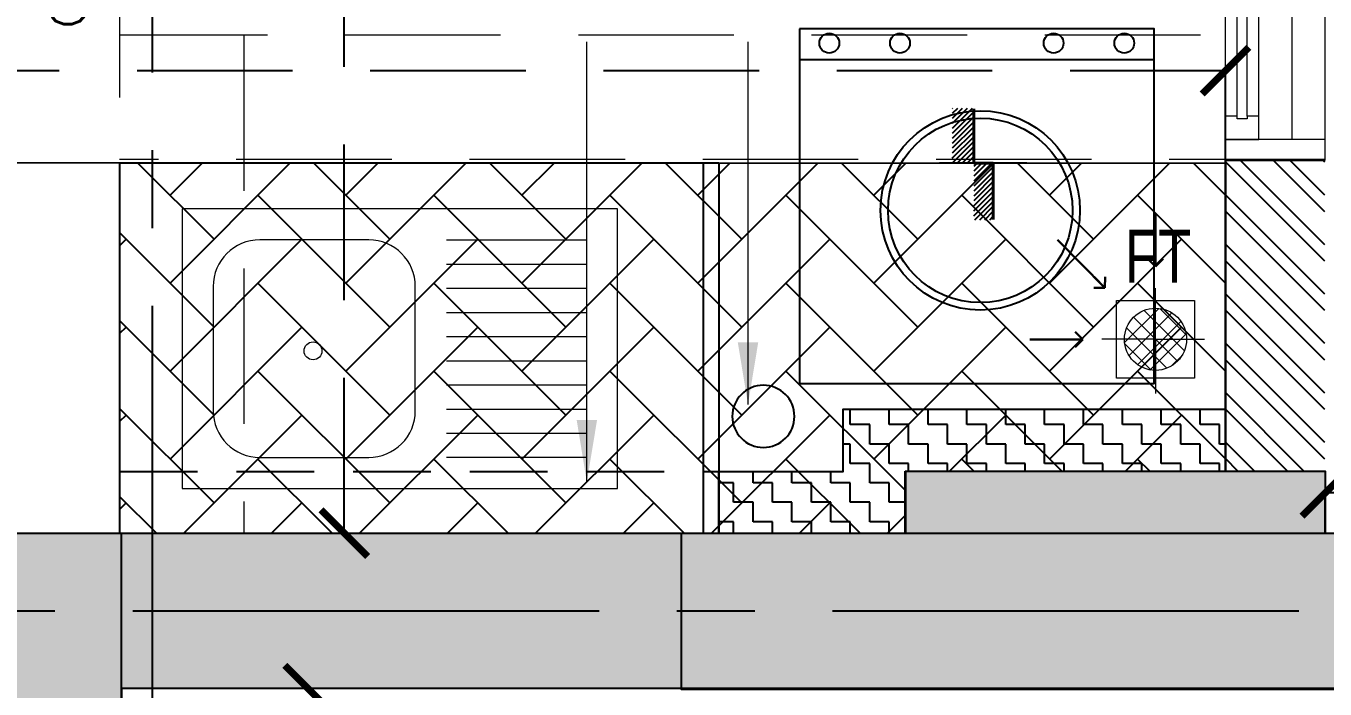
# Model space of a CAD drawing. Header units: millimetres. Extents: x 1124992 to 1258557, y -5767803 to -5695799.
# Drawn here: x 1209699 to 1211787, y -5721925 to -5720859 of the extents above; entities that cross this region are included whole.
import ezdxf

# ---------------------------------------------------------------- set-up
doc = ezdxf.new("R2010")
doc.units = ezdxf.units.MM
doc.header["$LTSCALE"] = 1000
doc.header["$MEASUREMENT"] = 0
for name, pattern in [('$1$AUDIT_D_120904163729-0', [0]), ('$36$HIDDEN', [0.375, 0.25, -0.125]), ('2BHK-A - FRONT$0$AUDIT_D_120904163729-0', [0]), ('2BHK-A - FRONT$0$HIDDEN', [0.375, 0.25, -0.125]), ('AUDIT_D_120904163729-0', [0]), ('T8(T9 IS SIMILAR) - DIMENSION & TEXTING$0$HIDDEN', [0.375, 0.25, -0.125]), ('T8(T9 IS SIMILAR)$0$$0$HIDDEN', [0.375, 0.25, -0.125]), ('T8(T9 IS SIMILAR)$0$HIDDEN', [0.375, 0.25, -0.125]), ('T8_REFUGE COLUMNS$0$CENTER2', [1.125, 0.75, -0.125, 0.125, -0.125])]:
    doc.linetypes.add(name, pattern=pattern)
doc.layers.get('0').update_dxf_attribs({"linetype": 'AUDIT_D_120904163729-0'})
for name, color, linetype in [('$0$A-HATCH -160', 251, '$1$AUDIT_D_120904163729-0'), ('$21$A-DIMENSIONS', 2, '$36$HIDDEN'), ('2BHK-A - FRONT$0$$0$LEDGE WALL', 5, 'Continuous'), ('2BHK-A - FRONT$0$A-DECK SUNK 125', 8, 'Continuous'), ('2BHK-A - FRONT$0$A-HATCH -160', 251, '2BHK-A - FRONT$0$AUDIT_D_120904163729-0'), ('2BHK-A - FRONT$0$a-KIT FIX', 251, 'Continuous'), ('2BHK-A - FRONT$0$A-SERVICES CUTOUT', 8, 'Continuous'), ('2BHK-A - FRONT$0$a-tile drop', 3, 'Continuous'), ('2BHK-A - FRONT$0$APT PLANS-typ$0$TILEDROP', 3, 'Continuous'), ('T8(T9 IS SIMILAR) - DIMENSION & TEXTING$0$A-DIMENSIONS', 2, 'T8(T9 IS SIMILAR) - DIMENSION & TEXTING$0$HIDDEN'), ('T8_REFUGE COLUMNS$0$A-CENTERLINE', 193, 'T8_REFUGE COLUMNS$0$CENTER2'), ('T8_REFUGE COLUMNS$0$A-RCC COLS', 3, 'Continuous'), ('T8_REFUGE COLUMNS$0$A-SHEAR WALL THICKENING', 3, 'Continuous'), ('T8_TYPICAL COLUMNS$0$A-RCC COLS', 3, 'Continuous'), ('T8_TYPICAL COLUMNS$1$A-SHEAR WALL THICKENING', 3, 'Continuous')]:
    doc.layers.add(name, color=color, linetype=linetype)
for name, color, linetype, lineweight in [('2BHK-A - FRONT$0$$0$a-TOI-fixtures', 251, 'Continuous', 0), ('2BHK-A - FRONT$0$a-TOI-fixtures', 251, 'Continuous', 0), ('2BHK-A - FRONT$0$A-WALL- 160', 6, 'Continuous', 30), ('2BHK-A - FRONT$0$Window', 4, 'Continuous', 20), ('T8(T9 IS SIMILAR) - DIMENSION & TEXTING$0$R0-18-10-2014-T1-1st Podium Floor Plan$0$Text', 2, 'Continuous', 0), ('T8(T9 IS SIMILAR)$0$D&W', 8, 'Continuous', 25), ('T8(T9 IS SIMILAR)$0$SCPL BEAM', 191, 'T8(T9 IS SIMILAR)$0$$0$HIDDEN', 13)]:
    doc.layers.add(name, color=color, linetype=linetype, lineweight=lineweight)
doc.layers.add('T8_REFUGE COLUMNS$1$COL-HATCH', color=7, linetype='Continuous', lineweight=25, true_color=0xa3a3a3)
doc.layers.add('T8_TYPICAL COLUMNS$1$$0$COL-HATCH', color=7, linetype='Continuous', lineweight=25, true_color=0xa3a3a3)
doc.styles.add('2BHK-A - FRONT$0$Romans 1', font='romans.shx', dxfattribs={"height": 100})
doc.styles.add('T8(T9 IS SIMILAR) - DIMENSION & TEXTING$0$ARIAL ARROW', font='swisscl.ttf')
doc.styles.add('T8(T9 IS SIMILAR) - DIMENSION & TEXTING$0$Romans 1', font='romans.shx', dxfattribs={"height": 100})
doc.styles.add('T8(T9 IS SIMILAR) - DIMENSION & TEXTING$0$Tahoma', font='tahoma.ttf')
doc.dimstyles.new('2BHK-A - FRONT$0$ALPINE S', dxfattribs={"dimscale": 0, "dimtxt": 100, "dimasz": 75, "dimexe": 0, "dimexo": 0, "dimgap": 75, "dimtad": 1, "dimdec": 0, "dimzin": 0, "dimdsep": 46, "dimtxsty": '2BHK-A - FRONT$0$Romans 1', "dimblk": '2BHK-A - FRONT$0$_ArchTick', "dimcen": 0.09, "dimclrd": 256, "dimclre": 256, "dimclrt": 7, "dimadec": 0, "dimazin": 0, "dimtfac": 1, "dimtdec": 0, "dimtofl": 0, "dimtmove": 1, "dimatfit": 0, "dimldrblk": '2BHK-A - FRONT$0$_Open90', "dimfxl": 1, "dimtolj": 1, "dimtzin": 0, "dimarcsym": 0})
doc.dimstyles.new('T8(T9 IS SIMILAR) - DIMENSION & TEXTING$0$ALPINE S', dxfattribs={"dimscale": 0, "dimtxt": 100, "dimasz": 75, "dimexe": 0, "dimexo": 0, "dimgap": 75, "dimtad": 1, "dimdec": 0, "dimzin": 0, "dimdsep": 46, "dimtxsty": 'T8(T9 IS SIMILAR) - DIMENSION & TEXTING$0$Romans 1', "dimblk": 'T8(T9 IS SIMILAR) - DIMENSION & TEXTING$0$_ArchTick', "dimcen": 0.09, "dimclrd": 256, "dimclre": 256, "dimclrt": 7, "dimadec": 0, "dimazin": 0, "dimtfac": 1, "dimtdec": 0, "dimtofl": 0, "dimtmove": 1, "dimatfit": 0, "dimldrblk": 'T8(T9 IS SIMILAR) - DIMENSION & TEXTING$0$_Open90', "dimfxl": 1, "dimtolj": 1, "dimtzin": 0, "dimarcsym": 0})
doc.dimstyles.new('T8(T9 IS SIMILAR) - DIMENSION & TEXTING$0$SAMATA STD', dxfattribs={"dimtxt": 100, "dimasz": 50, "dimexe": 50, "dimexo": 50, "dimgap": 10, "dimtad": 0, "dimdec": 0, "dimrnd": 5, "dimzin": 0, "dimdsep": 46, "dimtxsty": 'T8(T9 IS SIMILAR) - DIMENSION & TEXTING$0$Tahoma', "dimblk": 'T8(T9 IS SIMILAR) - DIMENSION & TEXTING$0$_Origin2', "dimcen": -50, "dimdle": 50, "dimclrd": 7, "dimclre": 7, "dimclrt": 7, "dimadec": 0, "dimazin": 0, "dimtfac": 1, "dimtdec": 0, "dimtmove": 1, "dimatfit": 3, "dimfxl": 150, "dimtfill": 1, "dimtolj": 1, "dimtzin": 0, "dimlwd": -1, "dimlwe": -1, "dimarcsym": 0})

# ---------------------------------------------------------------- blocks, each defined once
blk = doc.blocks.new('T8(T9 IS SIMILAR) - DIMENSION & TEXTING$0$_ArchTick')
at = {"color": 0, "linetype": 'ByBlock', "const_width": 0.15}
blk.add_lwpolyline([(-0.5, -0.5), (0.5, 0.5)], dxfattribs=at)
blk = doc.blocks.new('*D519')
at = {"layer": 'T8(T9 IS SIMILAR) - DIMENSION & TEXTING$0$A-DIMENSIONS', "linetype": 'T8(T9 IS SIMILAR) - DIMENSION & TEXTING$0$HIDDEN', "lineweight": -2, "transparency": 16777216}
for p, q in [((1207652.264499908, -5721104.099554216), (1207652.264499908, -5720930.601135283)), ((1211627.264520543, -5721104.099554216), (1211627.264520543, -5720930.601135283))]:
    blk.add_line(p, q, dxfattribs=at)
at = {"layer": 'T8(T9 IS SIMILAR) - DIMENSION & TEXTING$0$A-DIMENSIONS', "lineweight": -2, "transparency": 16777216}
blk.add_line((1211627.264520543, -5720930.601135283), (1207652.264499908, -5720930.601135283), dxfattribs=at)
at = {"layer": 'T8(T9 IS SIMILAR) - DIMENSION & TEXTING$0$A-DIMENSIONS', "linetype": 'ByBlock', "lineweight": -2, "transparency": 16777216, "xscale": 75, "yscale": 75, "zscale": 75, "rotation": 180}
blk.add_blockref('T8(T9 IS SIMILAR) - DIMENSION & TEXTING$0$_ArchTick', (1207652.264499908, -5720930.601135283), dxfattribs=at)
at = {"layer": 'T8(T9 IS SIMILAR) - DIMENSION & TEXTING$0$A-DIMENSIONS', "linetype": 'ByBlock', "lineweight": -2, "transparency": 16777216, "xscale": 75, "yscale": 75, "zscale": 75}
blk.add_blockref('T8(T9 IS SIMILAR) - DIMENSION & TEXTING$0$_ArchTick', (1211627.264520543, -5720930.601135283), dxfattribs=at)
at = {"layer": 'T8(T9 IS SIMILAR) - DIMENSION & TEXTING$0$A-DIMENSIONS', "color": 7, "linetype": 'ByBlock', "transparency": 16777216, "insert": (1209639.764510226, -5720805.601135283), "char_height": 100, "attachment_point": 5, "style": 'T8(T9 IS SIMILAR) - DIMENSION & TEXTING$0$Romans 1'}
blk.add_mtext('\\A1;3975', dxfattribs=at)
blk = doc.blocks.new('T8(T9 IS SIMILAR) - DIMENSION & TEXTING$0$_Open90')
at = {"color": 0, "linetype": 'ByBlock', "lineweight": -2}
for p, q in [((-0.5, 0.5), (0, 0)), ((0, 0), (-1, 0)), ((0, 0), (-0.5, -0.5))]:
    blk.add_line(p, q, dxfattribs=at)
blk = doc.blocks.new('*D521')
at = {"layer": 'T8(T9 IS SIMILAR) - DIMENSION & TEXTING$0$A-DIMENSIONS', "linetype": 'T8(T9 IS SIMILAR) - DIMENSION & TEXTING$0$HIDDEN', "lineweight": -2, "transparency": 16777216}
for p, q in [((1210145.652233562, -5719224.383953417), (1210210.551457412, -5719224.383953417)), ((1210145.652233562, -5721674.383953417), (1210210.551457412, -5721674.383953417))]:
    blk.add_line(p, q, dxfattribs=at)
at = {"layer": 'T8(T9 IS SIMILAR) - DIMENSION & TEXTING$0$A-DIMENSIONS', "lineweight": -2, "transparency": 16777216}
blk.add_line((1210210.551457412, -5721674.383953417), (1210210.551457412, -5719224.383953417), dxfattribs=at)
at = {"layer": 'T8(T9 IS SIMILAR) - DIMENSION & TEXTING$0$A-DIMENSIONS', "linetype": 'ByBlock', "lineweight": -2, "transparency": 16777216, "xscale": 75, "yscale": 75, "zscale": 75}
for p, rotation in [((1210210.551457412, -5719224.383953417), 90), ((1210210.551457412, -5721674.383953417), 270)]:
    blk.add_blockref('T8(T9 IS SIMILAR) - DIMENSION & TEXTING$0$_ArchTick', p, dxfattribs=dict(at, rotation=rotation))
at = {"layer": 'T8(T9 IS SIMILAR) - DIMENSION & TEXTING$0$A-DIMENSIONS', "color": 7, "linetype": 'ByBlock', "transparency": 16777216, "insert": (1210085.551457412, -5720449.383953417), "char_height": 100, "attachment_point": 5, "rotation": 90, "style": 'T8(T9 IS SIMILAR) - DIMENSION & TEXTING$0$Romans 1'}
blk.add_mtext('\\A1;2450', dxfattribs=at)
blk = doc.blocks.new('*D431')
at = {"layer": 'T8(T9 IS SIMILAR) - DIMENSION & TEXTING$0$A-DIMENSIONS', "linetype": 'T8(T9 IS SIMILAR) - DIMENSION & TEXTING$0$HIDDEN', "lineweight": -2, "transparency": 16777216}
for p, q in [((1209852.539134318, -5721924.383933118), (1209852.539134318, -5722330.378872018)), ((1212102.288915691, -5721924.38154075), (1212102.288915691, -5722330.378872018))]:
    blk.add_line(p, q, dxfattribs=at)
at = {"layer": 'T8(T9 IS SIMILAR) - DIMENSION & TEXTING$0$A-DIMENSIONS', "lineweight": -2, "transparency": 16777216}
blk.add_line((1209852.539134318, -5722330.378872018), (1212102.288915691, -5722330.378872018), dxfattribs=at)
at = {"layer": 'T8(T9 IS SIMILAR) - DIMENSION & TEXTING$0$A-DIMENSIONS', "linetype": 'ByBlock', "lineweight": -2, "transparency": 16777216, "xscale": 75, "yscale": 75, "zscale": 75, "rotation": 180}
blk.add_blockref('T8(T9 IS SIMILAR) - DIMENSION & TEXTING$0$_ArchTick', (1209852.539134318, -5722330.378872018), dxfattribs=at)
at = {"layer": 'T8(T9 IS SIMILAR) - DIMENSION & TEXTING$0$A-DIMENSIONS', "linetype": 'ByBlock', "lineweight": -2, "transparency": 16777216, "xscale": 75, "yscale": 75, "zscale": 75}
blk.add_blockref('T8(T9 IS SIMILAR) - DIMENSION & TEXTING$0$_ArchTick', (1212102.288915691, -5722330.378872018), dxfattribs=at)
at = {"layer": 'T8(T9 IS SIMILAR) - DIMENSION & TEXTING$0$A-DIMENSIONS', "color": 7, "linetype": 'ByBlock', "transparency": 16777216, "insert": (1210977.414025004, -5722205.378872018), "char_height": 100, "attachment_point": 5, "style": 'T8(T9 IS SIMILAR) - DIMENSION & TEXTING$0$Romans 1'}
blk.add_mtext('\\A1;2250', dxfattribs=at)
blk = doc.blocks.new('*D432')
at = {"layer": 'T8(T9 IS SIMILAR) - DIMENSION & TEXTING$0$A-DIMENSIONS', "lineweight": -2, "transparency": 16777216}
blk.add_line((1210152.551364506, -5723374.027665367), (1210152.551364506, -5721924.383933118), dxfattribs=at)
at = {"layer": 'T8(T9 IS SIMILAR) - DIMENSION & TEXTING$0$A-DIMENSIONS', "linetype": 'ByBlock', "lineweight": -2, "transparency": 16777216, "xscale": 75, "yscale": 75, "zscale": 75}
for p, rotation in [((1210152.551364506, -5721924.383933118), 90), ((1210152.551364506, -5723374.027665367), 270)]:
    blk.add_blockref('T8(T9 IS SIMILAR) - DIMENSION & TEXTING$0$_ArchTick', p, dxfattribs=dict(at, rotation=rotation))
at = {"layer": 'T8(T9 IS SIMILAR) - DIMENSION & TEXTING$0$A-DIMENSIONS', "color": 7, "linetype": 'ByBlock', "transparency": 16777216, "insert": (1210027.551364506, -5722649.205799242), "char_height": 100, "attachment_point": 5, "rotation": 90, "style": 'T8(T9 IS SIMILAR) - DIMENSION & TEXTING$0$Romans 1'}
blk.add_mtext('\\A1;1450', dxfattribs=at)
blk = doc.blocks.new('T8(T9 IS SIMILAR) - DIMENSION & TEXTING$0$_Origin2')
at = {"color": 0, "linetype": 'ByBlock', "lineweight": -2}
blk.add_line((-0.5, 0), (-1, 0), dxfattribs=at)
for radius in [0.5, 0.25]:
    blk.add_circle((0, 0), radius, dxfattribs=at)
blk = doc.blocks.new('*D260')
at = {"layer": 'T8(T9 IS SIMILAR) - DIMENSION & TEXTING$0$A-DIMENSIONS', "linetype": 'T8(T9 IS SIMILAR) - DIMENSION & TEXTING$0$HIDDEN', "lineweight": -2, "transparency": 16777216}
for p, q in [((1211787.591985681, -5721674.911208472), (1211787.591985681, -5721609.499377873)), ((1212305.468298783, -5721674.911208472), (1212305.468298783, -5721609.499377873))]:
    blk.add_line(p, q, dxfattribs=at)
at = {"layer": 'T8(T9 IS SIMILAR) - DIMENSION & TEXTING$0$A-DIMENSIONS', "lineweight": -2, "transparency": 16777216}
blk.add_line((1212305.468298783, -5721609.499377873), (1211787.591985681, -5721609.499377873), dxfattribs=at)
at = {"layer": 'T8(T9 IS SIMILAR) - DIMENSION & TEXTING$0$A-DIMENSIONS', "linetype": 'ByBlock', "lineweight": -2, "transparency": 16777216, "xscale": 75, "yscale": 75, "zscale": 75, "rotation": 180}
blk.add_blockref('T8(T9 IS SIMILAR) - DIMENSION & TEXTING$0$_ArchTick', (1211787.591985681, -5721609.499377873), dxfattribs=at)
at = {"layer": 'T8(T9 IS SIMILAR) - DIMENSION & TEXTING$0$A-DIMENSIONS', "color": 7, "linetype": 'ByBlock', "transparency": 16777216, "insert": (1212177.671856099, -5721514.926805675), "char_height": 100, "attachment_point": 5, "style": 'T8(T9 IS SIMILAR) - DIMENSION & TEXTING$0$Romans 1', "bg_fill": 3, "box_fill_scale": 1.25, "bg_fill_color": 256, "bg_fill_true_color": 13158600, "bg_fill_transparency": 0}
blk.add_mtext('\\A1;518', dxfattribs=at)
at = {"layer": 'T8(T9 IS SIMILAR) - DIMENSION & TEXTING$0$A-DIMENSIONS', "linetype": 'ByBlock', "lineweight": -2, "transparency": 16777216, "xscale": 75, "yscale": 75, "zscale": 75}
blk.add_blockref('T8(T9 IS SIMILAR) - DIMENSION & TEXTING$0$_ArchTick', (1212305.468298783, -5721609.499377873), dxfattribs=at)
blk = doc.blocks.new('T8_REFUGE COLUMNS$0$A$C277F3394')
at = {"layer": 'T8_REFUGE COLUMNS$0$A-SHEAR WALL THICKENING', "linetype": 'ByBlock', "true_color": 0xa3a3a3}
h = blk.add_hatch(color=253, dxfattribs=at)
h.dxf.hatch_style = 1
h.paths.add_polyline_path([(6019.999999996973, -2349.776321123354), (6695, -2349.776321123354), (6695, -2449.776321123354), (6019.999999996973, -2449.776321123354)])
at = {"layer": 'T8_REFUGE COLUMNS$0$A-SHEAR WALL THICKENING', "linetype": 'ByBlock'}
blk.add_lwpolyline([(6019.999999996973, -2349.776321123354), (6695, -2349.776321123354), (6695, -2449.776321123354), (6019.999999996973, -2449.776321123354)], close=True, dxfattribs=at)
blk = doc.blocks.new('T8_REFUGE COLUMNS$0$A$C46A13422')
at = {"layer": 'T8_REFUGE COLUMNS$0$A-SHEAR WALL THICKENING', "linetype": 'ByBlock'}
blk.add_blockref('T8_REFUGE COLUMNS$0$A$C277F3394', (-5609.804574582027, -7500.000000004657), dxfattribs=at)
blk = doc.blocks.new('T8_REFUGE COLUMNS')
at = {"layer": 'T8_REFUGE COLUMNS$1$COL-HATCH', "linetype": 'ByBlock'}
h = blk.add_hatch(color=256, dxfattribs=at)
h.dxf.hatch_style = 1
h.paths.add_polyline_path([(1209602.069074491, -5723474.863253403), (1209852.069074491, -5723474.863253403), (1209852.069074491, -5721674.863253403), (1209602.069074491, -5721674.863253403)])
h = blk.add_hatch(color=256, dxfattribs=at)
h.dxf.hatch_style = 1
h.paths.add_polyline_path([(1212262.069074492, -5721674.863253403), (1210752.069074492, -5721674.863253403), (1210752.069074492, -5721924.863253403), (1212262.069074492, -5721924.863253403)])
at = {"layer": 'T8_REFUGE COLUMNS$0$A-CENTERLINE'}
for p, q in [((1209902.069074492, -5728808.541404216), (1209902.069074492, -5698573.632249597)), ((1217370.295760799, -5721799.863253404), (1182156.903157666, -5721799.863253404))]:
    blk.add_line(p, q, dxfattribs=at)
at = {"layer": 'T8_REFUGE COLUMNS$0$A-RCC COLS', "linetype": 'ByBlock'}
for points in [[(1209602.069074491, -5723474.863253403), (1209852.069074491, -5723474.863253403), (1209852.069074491, -5721674.863253403), (1209602.069074491, -5721674.863253403)], [(1212262.069074492, -5721674.863253403), (1210752.069074492, -5721674.863253403), (1210752.069074492, -5721924.863253403), (1212262.069074492, -5721924.863253403)]]:
    blk.add_lwpolyline(points, close=True, dxfattribs=at)
blk.add_blockref('T8_REFUGE COLUMNS$0$A$C46A13422', (1210702.069074492, -5711724.863253396), dxfattribs=at)
blk = doc.blocks.new('T8_TYPICAL COLUMNS$0$A$C277F3394')
at = {"layer": 'T8_TYPICAL COLUMNS$1$A-SHEAR WALL THICKENING', "linetype": 'ByBlock'}
h = blk.add_hatch(color=31, dxfattribs=at)
h.dxf.hatch_style = 1
h.paths.add_polyline_path([(6019.999999996973, -2349.776321123354), (6695, -2349.776321123354), (6695, -2449.776321123354), (6019.999999996973, -2449.776321123354)])
blk.add_lwpolyline([(6019.999999996973, -2349.776321123354), (6695, -2349.776321123354), (6695, -2449.776321123354), (6019.999999996973, -2449.776321123354)], close=True, dxfattribs=at)
blk = doc.blocks.new('T8_TYPICAL COLUMNS$0$A$C46A13422')
at = {"layer": 'T8_TYPICAL COLUMNS$1$A-SHEAR WALL THICKENING', "linetype": 'ByBlock'}
blk.add_blockref('T8_TYPICAL COLUMNS$0$A$C277F3394', (-5609.804574582027, -7500.000000004657), dxfattribs=at)
blk = doc.blocks.new('T8_TYPICAL COLUMNS')
at = {"layer": 'T8_TYPICAL COLUMNS$1$$0$COL-HATCH', "linetype": 'ByBlock'}
h = blk.add_hatch(color=256, dxfattribs=at)
h.dxf.hatch_style = 1
h.paths.add_polyline_path([(1200282.240084554, -5721924.027665386), (1202692.264499909, -5721924.027665386), (1202692.264499909, -5721674.027665386), (1200282.240084554, -5721674.027665386)])
h.paths.add_polyline_path([(1209852.264499908, -5721674.027665386), (1212262.288915263, -5721674.027665386), (1212262.288915263, -5721924.027665386), (1209852.264499908, -5721924.027665386)])
at = {"layer": 'T8_TYPICAL COLUMNS$0$A-RCC COLS', "linetype": 'ByBlock'}
blk.add_lwpolyline([(1209852.264499908, -5721674.027665386), (1212262.288915263, -5721674.027665386), (1212262.288915263, -5721924.027665386), (1209852.264499908, -5721924.027665386)], close=True, dxfattribs=at)
for name, p in [('T8_REFUGE COLUMNS', (0, 0)), ('T8_TYPICAL COLUMNS$0$A$C46A13422', (1210702.069074492, -5711724.863253396))]:
    blk.add_blockref(name, p, dxfattribs=at)
blk = doc.blocks.new('2BHK-A - FRONT$0$1500')
at = {"layer": '2BHK-A - FRONT$0$Window', "color": 1, "lineweight": 13}
for p, q in [((1150276.486151809, -5694418.8163806), (1148842.486151809, -5694418.8163806)), ((1149307.486151809, -5694418.8163806), (1148879.986151809, -5694418.8163806)), ((1149307.486151809, -5694472.143047268), (1148879.986151809, -5694472.143047268)), ((1149773.736151809, -5694472.143047268), (1149344.986151809, -5694472.143047268)), ((1149811.236151809, -5694472.143047268), (1150276.48615181, -5694472.143047269)), ((1149307.486151809, -5694525.469713934), (1148842.486151809, -5694525.469713934)), ((1149773.736151809, -5694525.469713934), (1149344.986151809, -5694525.469713934)), ((1150238.986151809, -5694525.469713934), (1149811.236151809, -5694525.469713934)), ((1149773.736151809, -5694578.8163806), (1148842.486151809, -5694578.8163806)), ((1150238.986151809, -5694578.8163806), (1149811.236151809, -5694578.8163806))]:
    blk.add_line(p, q, dxfattribs=at)
at = {"layer": '2BHK-A - FRONT$0$Window', "color": 5, "lineweight": 13}
for p, q in [((1149307.486151809, -5694449.059713934), (1148879.986151809, -5694449.059713934)), ((1149307.486151809, -5694453.559713934), (1148879.986151809, -5694453.559713934)), ((1149773.736151809, -5694490.726380601), (1149344.986151809, -5694490.726380601)), ((1149773.736151809, -5694506.886380601), (1149344.986151809, -5694506.886380601)), ((1150238.986151809, -5694544.053047268), (1149811.236151809, -5694544.053047268)), ((1150238.986151809, -5694560.233047267), (1149811.236151809, -5694560.233047267))]:
    blk.add_line(p, q, dxfattribs=at)
at = {"layer": '2BHK-A - FRONT$0$Window', "color": 4, "lineweight": 13}
for points in [[(1148842.486151809, -5694418.8163806), (1148809.486151809, -5694418.8163806), (1148809.486151809, -5694578.8163806), (1148842.486151809, -5694578.8163806)], [(1148879.986151809, -5694453.559713934), (1148879.986151809, -5694472.143047268), (1148842.486151809, -5694472.143047268), (1148842.486151809, -5694418.8163806), (1148879.986151809, -5694418.8163806), (1148879.986151809, -5694449.059713934), (1148875.486151809, -5694449.059713934), (1148875.486151809, -5694453.559713934)], [(1149307.486151809, -5694453.559713934), (1149307.486151809, -5694472.143047268), (1149344.986151809, -5694472.143047268), (1149344.986151809, -5694418.8163806), (1149307.486151809, -5694418.8163806), (1149307.486151809, -5694449.059713934), (1149311.986151809, -5694449.059713934), (1149311.986151809, -5694453.559713934)], [(1150309.486151809, -5694418.8163806), (1150276.486151809, -5694418.8163806), (1150276.486151809, -5694578.8163806), (1150309.486151809, -5694578.8163806)], [(1149344.986151809, -5694506.886380601), (1149344.986151809, -5694525.469713934), (1149307.486151809, -5694525.469713934), (1149307.486151809, -5694472.143047268), (1149344.986151809, -5694472.143047268), (1149344.986151809, -5694490.726380601), (1149340.486151809, -5694490.726380601), (1149340.486151809, -5694506.886380601)], [(1149773.736151809, -5694506.886380601), (1149773.736151809, -5694525.469713934), (1149811.236151809, -5694525.469713934), (1149811.236151809, -5694472.143047268), (1149773.736151809, -5694472.143047268), (1149773.736151809, -5694490.726380601), (1149778.236151809, -5694490.726380601), (1149778.236151809, -5694506.886380601)], [(1149811.236151809, -5694560.233047267), (1149811.236151809, -5694578.8163806), (1149773.736151809, -5694578.8163806), (1149773.736151809, -5694525.469713934), (1149811.236151809, -5694525.469713934), (1149811.236151809, -5694544.053047268), (1149806.736151809, -5694544.053047268), (1149806.736151809, -5694560.233047267)], [(1150238.986151809, -5694560.233047267), (1150238.986151809, -5694578.8163806), (1150276.486151809, -5694578.8163806), (1150276.486151809, -5694525.469713934), (1150238.986151809, -5694525.469713934), (1150238.986151809, -5694544.053047268), (1150243.486151809, -5694544.053047268), (1150243.486151809, -5694560.233047267)]]:
    blk.add_lwpolyline(points, close=True, dxfattribs=at)
blk = doc.blocks.new('2BHK-A - FRONT$0$SINK1-flat-1')
at = {"layer": '2BHK-A - FRONT$0$a-TOI-fixtures'}
for p, q in [((-275.0000000043073, -50.00000000279396), (-49.99999999860301, -50.00000000279396)), ((-275.0000000043073, -88.88880000263453), (-49.99999999860301, -88.88880000263453)), ((-275.0000000043073, -127.7776000024751), (-49.99999999860301, -127.7776000024751)), ((-275.0000000044238, -166.6664000032469), (-49.99999999860301, -166.6664000032469)), ((-275.0000000044238, -205.5552000030875), (-49.99999999860301, -205.5552000030875)), ((-275.0000000044238, -244.4440000029281), (-49.99999999860301, -244.4440000029281)), ((-275.0000000044238, -283.3328000027687), (-49.99999999860301, -283.3328000027687)), ((-275.0000000044238, -322.2216000026092), (-49.99999999860301, -322.2216000026092)), ((-275.0000000044238, -361.1104000024497), (-49.99999999860301, -361.1104000024497)), ((-49.99999999860301, -400.0000000083819), (-275.0000000044238, -400.0000000083819))]:
    blk.add_line(p, q, dxfattribs=at)
blk.add_lwpolyline([(-700.0000000029103, 0), (-700.0000000029103, -449.9999999972056), (0, -449.9999999972056), (0, 0)], close=True, dxfattribs=at)
blk.add_lwpolyline([(-400, -50.00000000279396), (-575, -50.00000000279396, 0.4142135623730951), (-650.0000000043073, -125), (-650.0000000043073, -324.9999999972061, 0.4142135623730951), (-575, -400.0000000083819), (-400, -400.0000000083819, 0.4142135623730951), (-325.0000000029104, -324.9999999972061), (-325.0000000029104, -125, 0.4142135623730875)], format="xyb", close=True, dxfattribs=at)
at = {"layer": '2BHK-A - FRONT$0$a-TOI-fixtures', "linetype": 'Continuous'}
blk.add_circle((-489.47419499245, -228.5798256844282), 14.39275219105184, dxfattribs=at)
blk = doc.blocks.new('2BHK-A - FRONT$0$WM-flat-1')
at = {"layer": '2BHK-A - FRONT$0$a-KIT FIX'}
blk.add_line((-110.3425776257645, -114.8052598498761), (-680.6954879406837, -114.8052598498761), dxfattribs=at)
blk.add_lwpolyline([(-680.6954879406837, -64.80525984987615), (-680.6954879406837, -635.1581701645628), (-110.3425776257645, -635.1581701645628), (-110.3425776257645, -64.80525984987615)], close=True, dxfattribs=at)
for centre, radius in [((-632.5945640295978, -87.86119951773433), 15.90515277803484), ((-518.9811874706065, -87.86119951773433), 15.90515277803484), ((-272.0568780959584, -87.86119951773433), 15.90515277803484), ((-158.4435015368508, -87.86119951773433), 15.90515277803484), ((-389.9216592886951, -356.8034508628771), 160.3296792248438), ((-389.9216592886951, -356.8034508628771), 148.3296792248438)]:
    blk.add_circle(centre, radius, dxfattribs=at)
blk = doc.blocks.new('2BHK-A - FRONT$0$_ArchTick')
at = {"color": 0, "linetype": 'ByBlock', "const_width": 0.15}
blk.add_lwpolyline([(-0.5, -0.5), (0.5, 0.5)], dxfattribs=at)
blk = doc.blocks.new('2BHK-A - FRONT$0$_Open90')
at = {"color": 0, "linetype": 'ByBlock', "lineweight": -2}
for p, q in [((0, 0), (-1, 0)), ((-0.5, 0.5), (0, 0)), ((0, 0), (-0.5, -0.5))]:
    blk.add_line(p, q, dxfattribs=at)
blk = doc.blocks.new('2BHK-A - FRONT$0$TILE DROP -x')
at = {"layer": '2BHK-A - FRONT$0$APT PLANS-typ$0$TILEDROP'}
h = blk.add_hatch(dxfattribs=at)
h.set_pattern_fill('ACET-2D-ANSI31', color=8, scale=90, angle=89.99999999999999, style=0)
h.set_pattern_definition([(135, (-851695.9139893535, 5365039.182609772), (-7.954951288348662, -7.954951288348659), [])])
h.paths.add_polyline_path([(-58323.94854449527, -19205.88290157635), (-58323.94854449527, -19023.73387729563), (-58261.51981097856, -19023.73387729563), (-58261.51981097856, -19205.88290157635)])
edge = h.paths.add_edge_path()
edge.add_line((-58323.94854449527, -19381.16774707194), (-58393.72960459582, -19381.16774707194))
edge.add_line((-58323.9485444997, -19205.88290157635), (-58323.94854449527, -19381.16774707194))
edge.add_line((-58393.08517707838, -19205.88290157635), (-58323.9485444997, -19205.88290157635))
edge.add_line((-58393.08517707464, -19381.16774707194), (-58393.08517707838, -19205.88290157635))
at = {"layer": '2BHK-A - FRONT$0$APT PLANS-typ$0$TILEDROP', "color": 1}
blk.add_line((-58153.93408855224, -19205.88290150836), (-58434.03095930733, -19205.88290150836), dxfattribs=at)
at = {"layer": '2BHK-A - FRONT$0$APT PLANS-typ$0$TILEDROP', "color": 20, "const_width": 10}
for points in [[(-58261.51981097856, -19205.88290157635), (-58261.51981097856, -19023.73387729563)], [(-58323.94854449527, -19381.16774707194), (-58323.94854449527, -19205.88290157635)], [(-58323.94854449527, -19205.88290157635), (-58261.51981097856, -19205.88290157635)]]:
    blk.add_lwpolyline(points, dxfattribs=at)
blk = doc.blocks.new('T8(T9 IS SIMILAR) - DIMENSION & TEXTING')
at = {"layer": 'T8(T9 IS SIMILAR) - DIMENSION & TEXTING$0$R0-18-10-2014-T1-1st Podium Floor Plan$0$Text', "linetype": 'ByBlock', "style": 'T8(T9 IS SIMILAR) - DIMENSION & TEXTING$0$ARIAL ARROW'}
blk.add_text('FT', height=85, dxfattribs=at).set_placement((1211465.683904276, -5721271.217489463))
at = {"layer": 'T8(T9 IS SIMILAR) - DIMENSION & TEXTING$0$A-DIMENSIONS', "linetype": 'ByBlock'}
for base, p1, p2, angle, picture, middle in [((1210210.551457412, -5719224.383953417), (1210145.652233562, -5721674.383953417), (1210145.652233562, -5719224.383953417), 90, '*D521', (1210085.551457412, -5720449.383953417)), ((1207652.264499908, -5720930.601135283), (1211627.264520543, -5721104.099554216), (1207652.264499908, -5721104.099554216), 180, '*D519', (1209639.764510226, -5720805.601135283)), ((1210152.551364506, -5721924.383933118), (1210152.551364506, -5723374.027665367), (1210152.551364506, -5721924.383933118), 90, '*D432', (1210027.551364506, -5722649.205799242))]:
    dim = blk.add_linear_dim(base=base, p1=p1, p2=p2, angle=angle, dimstyle='T8(T9 IS SIMILAR) - DIMENSION & TEXTING$0$ALPINE S', override={"dimscale": 1, "dimfxl": 5, "dimarcsym": 1}, dxfattribs=at)
    dim.commit()
    dim.dimension.update_dxf_attribs({"geometry": picture, "text_midpoint": middle})
dim = blk.add_linear_dim(base=(1211787.591985681, -5721609.499377873), p1=(1212305.468298783, -5721674.911208472), p2=(1211787.591985681, -5721674.911208472), dimstyle='T8(T9 IS SIMILAR) - DIMENSION & TEXTING$0$ALPINE S', override={"dimscale": 1, "dimfxl": 5, "dimtfill": 1, "dimarcsym": 1}, dxfattribs=at)
dim.commit()
dim.dimension.update_dxf_attribs({"geometry": '*D260', "text_midpoint": (1212177.671856099, -5721639.926805675), "dimtype": 128})
dim = blk.add_linear_dim(base=(1212102.288915691, -5722330.378872018), p1=(1209852.539134318, -5721924.383933118), p2=(1212102.288915691, -5721924.38154075), dimstyle='T8(T9 IS SIMILAR) - DIMENSION & TEXTING$0$ALPINE S', override={"dimscale": 1, "dimfxl": 5, "dimarcsym": 1}, dxfattribs=at)
dim.commit()
dim.dimension.update_dxf_attribs({"geometry": '*D431', "text_midpoint": (1210977.414025004, -5722205.378872018)})
at = {"layer": 'T8(T9 IS SIMILAR) - DIMENSION & TEXTING$0$R0-18-10-2014-T1-1st Podium Floor Plan$0$Text'}
for points in [[(1210600.434433579, -5721591.99999999, -0.02432551863291288), (1210600.599658706, -5721259.99999999, -0.02432551863291288), (1210600.572453923, -5720884.296486439, -0.02432551863291288)], [(1210859.572453923, -5721467.210474255, -0.02432551863291288), (1210859.599658706, -5721248.49999999, -0.02432551863291288), (1210859.572453923, -5720884.296486439, -0.02432551863291288)]]:
    blk.add_leader(points, dimstyle='T8(T9 IS SIMILAR) - DIMENSION & TEXTING$0$SAMATA STD', override={"dimscale": 1, "dimasz": 100, "dimclrd": 2, "dimfxlon": 1, "dimarcsym": 1}, dxfattribs=at)
blk = doc.blocks.new('2BHK-A - FRONT$0$A$C1DA736AB')
at = {"layer": '2BHK-A - FRONT$0$a-TOI-fixtures', "linetype": 'ByBlock'}
for points in [[(117.0387634050567, 0.417050295509398, -1.444221873203588e-07), (202.2607585566584, 0.417050295509398, -1.444221873203588e-07)], [(81.71770091936924, -82.77827512752265, -1.444221873203588e-07), (158.1694625304081, -159.9498260067776, -1.444221873203588e-07)], [(0.4170502950437367, -117.0387634048238, -1.444221873203588e-07), (0.4170502950437367, -202.2607585564256, -1.444221873203588e-07)]]:
    blk.add_leader(points, dimstyle='2BHK-A - FRONT$0$ALPINE S', override={"dimscale": 1, "dimasz": 25, "dimtad": 0, "dimfxl": 5, "dimtfill": 1, "dimarcsym": 1}, dxfattribs=at)
blk = doc.blocks.new('2BHK-A - FRONT$0$$0$Type-A-First Floor Plan-bottom-up$0$FLOOR TRAP-flat-6')
at = {"layer": '2BHK-A - FRONT$0$$0$a-TOI-fixtures'}
h = blk.add_hatch(dxfattribs=at)
h.set_pattern_fill('ACET-2D-_USER', color=256, scale=20, angle=45, style=0, double=1, pattern_type=0)
h.set_pattern_definition([(45, (-789896.9811593808, 5385770.065510595), (-14.14213562373095, 14.14213562373095), []), (135, (-789896.9811593808, 5385770.065510595), (-14.14213562373095, -14.14213562373095), [])])
edge = h.paths.add_edge_path()
edge.add_arc((150, 150), 50, 0, 360)
for q in [(150, 228.6066128518432), (67.63823741488159, 150), (237.4005553796887, 150), (150, 63.56981365382671)]:
    blk.add_line((150, 150), q, dxfattribs=at)
blk.add_lwpolyline([(87.5, 212.5), (212.5, 212.5), (212.5, 87.5), (87.5, 87.5)], close=True, dxfattribs=at)
blk.add_circle((150, 150), 50, dxfattribs=at)
at = {"layer": '2BHK-A - FRONT$0$A-WALL- 160', "linetype": 'ByBlock', "rotation": 270}
blk.add_blockref('2BHK-A - FRONT$0$A$C1DA736AB', (149.9999999990687, 150.4170502950437), dxfattribs=at)
blk = doc.blocks.new('2BHK-A - FRONT')
at = {"layer": '2BHK-A - FRONT$0$A-DECK SUNK 125'}
h = blk.add_hatch(dxfattribs=at)
h.set_pattern_fill('AR-HBONE', color=256, scale=25)
h.set_pattern_definition([(45, (0, -0.5476252287626266), (1.110223024625157e-14, 141.4213562373095), [300, -100]), (135, (70.71067812503316, 70.1630528960377), (1.110223024625157e-14, 141.4213562373095), [300, -100])])
h.paths.add_polyline_path([(1148202.061546079, -5721078.308372898), (1146424.486131175, -5721079.075277767), (1146424.48610863, -5721574.575290616), (1146939.158665859, -5721574.575290616), (1146939.158665859, -5721674.589074674), (1148202.061500988, -5721674.589074674)])
at = {"layer": '2BHK-A - FRONT$0$A-HATCH -160', "linetype": 'ByBlock'}
h = blk.add_hatch(dxfattribs=at)
h.set_pattern_fill('ANSI32', color=256, scale=150)
h.set_pattern_definition([(45, (0, -0.5476252287626266), (-39.77475644174329, 39.7747564417433), []), (45, (26.51650425000116, -0.5476252306252718), (-39.77475644174329, 39.7747564417433), [])])
h.paths.add_polyline_path([(1145269.868589646, -5728524.219022865), (1145269.868589646, -5728684.219022865), (1144639.813997828, -5728684.219022865), (1144639.813997828, -5726829.506985649), (1144799.813997828, -5726829.506985649), (1144799.813997828, -5728524.219022865)])
h.paths.add_polyline_path([(1148934.486151823, -5727449.763931503), (1148934.482484802, -5727609.785357703), (1147999.48615181, -5727609.763931504), (1147999.48615181, -5727009.506985649), (1148159.48615181, -5727009.506985649), (1148159.48615181, -5727449.763931503)])
h.paths.add_polyline_path([(1147999.48615181, -5728684.219022865), (1147999.48615181, -5728524.219022865), (1147369.868589641, -5728524.219022865), (1147369.868589641, -5728684.219022865)])
edge = h.paths.add_edge_path()
edge.add_line((1151334.486151823, -5727449.763931503), (1151779.482429483, -5727449.763931503))
edge.add_line((1151779.482429483, -5727449.763931503), (1151779.489874137, -5727609.776332037))
edge.add_line((1151704.493596463, -5727609.776332037), (1151334.486151822, -5727609.788732571))
edge.add_line((1151334.486151823, -5727609.788732571), (1151334.486151823, -5727449.763931503))
h.paths.add_polyline_path([(1146264.486131188, -5719573.809734035), (1146424.486131162, -5719573.809734035), (1146424.486131147, -5719224.575290616), (1146264.486131175, -5719224.575290616)])
h.paths.add_polyline_path([(1145549.395862198, -5721834.394438124), (1145788.915917962, -5721834.394438124), (1145790.007535043, -5721674.575918513), (1145549.395854206, -5721674.576945555)])
h.paths.add_polyline_path([(1145949.461151537, -5721924.166834103), (1145949.461151537, -5722524.5747182), (1145789.461736455, -5722524.5747182), (1145789.461736455, -5721924.166834103)])
h.paths.add_polyline_path([(1144599.486151871, -5721924.575290613), (1144759.486151841, -5721924.575290613), (1144761.985566922, -5722524.574905386), (1144601.985566922, -5722524.574905386)])
h.paths.add_polyline_path([(1144599.485566922, -5723474.574905385), (1144599.485566922, -5723174.574905386), (1144759.485566922, -5723174.574905386), (1144759.485566922, -5723314.574905385), (1145789.461151537, -5723314.574905385), (1145789.461151537, -5723174.574905385), (1145949.461151537, -5723174.574905385), (1145949.461151537, -5723474.219022865)])
h = blk.add_hatch(dxfattribs=at)
h.set_pattern_fill('ANSI32', color=256, scale=150)
h.set_pattern_definition([(45, (0, 0), (-39.77475644174329, 39.7747564417433), []), (45, (26.51650425000116, 0), (-39.77475644174329, 39.7747564417433), [])])
h.paths.add_polyline_path([(1146424.48610863, -5721574.575290616), (1146264.65751743, -5721574.575290616), (1146264.65751743, -5721073.809731253), (1146424.48610863, -5721073.809731253)])
h = blk.add_hatch(dxfattribs=at)
h.set_pattern_fill('ZIGZAG', color=256, scale=250)
h.set_pattern_definition([(0, (-54492.77834809921, 0.3562677530571818), (31.25, 31.25), [31.25, -31.25]), (90, (-54461.52834809921, 0.3562677530571818), (-31.25, 31.25), [31.25, -31.25])])
h.paths.add_polyline_path([(1146424.48610863, -5721474.575290616), (1146424.486131175, -5721574.575290616), (1146939.158665861, -5721574.506985648), (1146939.158665861, -5721674.589074674), (1147239.199205396, -5721674.589775897), (1147239.199439139, -5721574.575290613), (1147039.158665859, -5721574.575290613), (1147039.158665859, -5721474.575290616)])
at = {"layer": '2BHK-A - FRONT$0$$0$LEDGE WALL', "ltscale": 0.5}
blk.add_lwpolyline([(1146424.48610863, -5721474.575290616), (1146424.486131175, -5721574.575290616), (1146939.158665861, -5721574.506985648), (1146939.158665861, -5721674.589074674), (1147239.199205396, -5721674.589775897), (1147239.199439139, -5721574.575290613), (1147039.158665859, -5721574.575290613), (1147039.158665859, -5721474.575290616), (1146424.48610863, -5721474.575290616)], close=True, dxfattribs=at)
at = {"layer": '2BHK-A - FRONT$0$$0$LEDGE WALL', "linetype": '2BHK-A - FRONT$0$HIDDEN', "ltscale": 0.5}
blk.add_lwpolyline([(1148202.061500988, -5721674.589074674), (1148202.06150855, -5721574.575290613), (1147239.199438461, -5721574.575290613)], dxfattribs=at)
at = {"layer": '2BHK-A - FRONT$0$$0$LEDGE WALL', "linetype": 'ByBlock'}
blk.add_circle((1147167.500000001, -5721486), 50, dxfattribs=at)
at = {"layer": '2BHK-A - FRONT$0$a-KIT FIX', "color": 1}
for p, q in [((1147239.200597989, -5721078.723781793), (1147239.199205398, -5721674.589074674)), ((1147239.204558515, -5721078.723781272), (1150399.48615181, -5721078.308372898)), ((1147264.200597989, -5721078.723840221), (1147264.199205398, -5721674.589133102))]:
    blk.add_line(p, q, dxfattribs=at)
at = {"layer": '2BHK-A - FRONT$0$A-SERVICES CUTOUT', "ltscale": 5}
blk.add_lwpolyline([(1148202.061546079, -5721078.308372898), (1146424.486131175, -5721079.075277767), (1146424.48610863, -5721574.575290616), (1146939.158665859, -5721574.575290616), (1146939.158665859, -5721674.589074674), (1148202.061500988, -5721674.589074674)], close=True, dxfattribs=at)
at = {"layer": '2BHK-A - FRONT$0$A-WALL- 160', "linetype": 'ByBlock'}
for p in [(1146264.486131175, -5721073.809733012), (1146424.486131175, -5721574.575290616)]:
    blk.add_line(p, (1146424.486131175, -5721073.809734037), dxfattribs=at)
at = {"layer": '2BHK-A - FRONT$0$$0$a-TOI-fixtures', "extrusion": (0, 0, -1), "zscale": -1, "rotation": 270}
blk.add_blockref('2BHK-A - FRONT$0$$0$Type-A-First Floor Plan-bottom-up$0$FLOOR TRAP-flat-6', (-1146686.98610863, -5721212.075290616), dxfattribs=at)
at = {"layer": '2BHK-A - FRONT$0$a-KIT FIX', "extrusion": (0, 0, -1), "zscale": -1}
for name, p in [('2BHK-A - FRONT$0$WM-flat-1', (-1146428.84738293, -5720797.955811626, -2.950605870744027e-09)), ('2BHK-A - FRONT$0$SINK1-flat-1', (-1147402.061546077, -5721152.124459672))]:
    blk.add_blockref(name, p, dxfattribs=at)
at = {"layer": '2BHK-A - FRONT$0$a-tile drop', "xscale": 0.4999999999999999, "yscale": 0.4999999999999999, "zscale": 0.4999999999999999, "rotation": 179.9996795902024}
blk.add_blockref('2BHK-A - FRONT$0$TILE DROP -x', (1117667.092256957, -5730681.588522175), dxfattribs=at)
at = {"layer": '2BHK-A - FRONT$0$A-WALL- 160', "linetype": 'ByBlock', "xscale": -1, "rotation": 90}
blk.add_blockref('2BHK-A - FRONT$0$1500', (-4548154.330249455, -4570764.323582227), dxfattribs=at)
blk = doc.blocks.new('T8(T9 IS SIMILAR)')
at = {"layer": 'T8(T9 IS SIMILAR)$0$SCPL BEAM', "linetype": 'T8(T9 IS SIMILAR)$0$HIDDEN'}
for p, q in [((1209849.014643266, -5719223.391044686, 2.933428308964436), (1209849.135405882, -5721673.482320139, 2.232272136300031)), ((1211586.864370956, -5720873.41863809, 1.903644020715044), (1209849.095975771, -5720873.504450569, 2.461206228209363)), ((1210049.095975502, -5720873.494574407, 2.397036318300119), (1210049.135405644, -5721673.472462336, 2.232272136300031)), ((1211786.870329692, -5721073.408083985, -0.5292462641846214), (1209849.105833574, -5721073.504433939, 2.403971126691857))]:
    blk.add_line(p, q, dxfattribs=at)
at = {"layer": 'T8(T9 IS SIMILAR)$0$D&W', "linetype": 'ByBlock'}
blk.add_blockref('T8_TYPICAL COLUMNS', (1.862645149230957e-09, 0), dxfattribs=at)
at = {"layer": 'T8(T9 IS SIMILAR)$0$D&W', "linetype": 'ByBlock', "xscale": -1}
blk.add_blockref('2BHK-A - FRONT', (2358051.750651717, -0.3562677530571818), dxfattribs=at)

msp = doc.modelspace()

# ---------------------------------------------------------------- block references
at = {"layer": '$21$A-DIMENSIONS', "linetype": 'ByBlock'}
msp.add_blockref('T8(T9 IS SIMILAR)', (0, 0), dxfattribs=at)

# ---------------------------------------------------------------- next in the draw order: block references
at = {"layer": '$0$A-HATCH -160', "linetype": 'ByBlock'}
msp.add_blockref('T8(T9 IS SIMILAR) - DIMENSION & TEXTING', (0, 0), dxfattribs=at)

doc.saveas('drawing.dxf')
